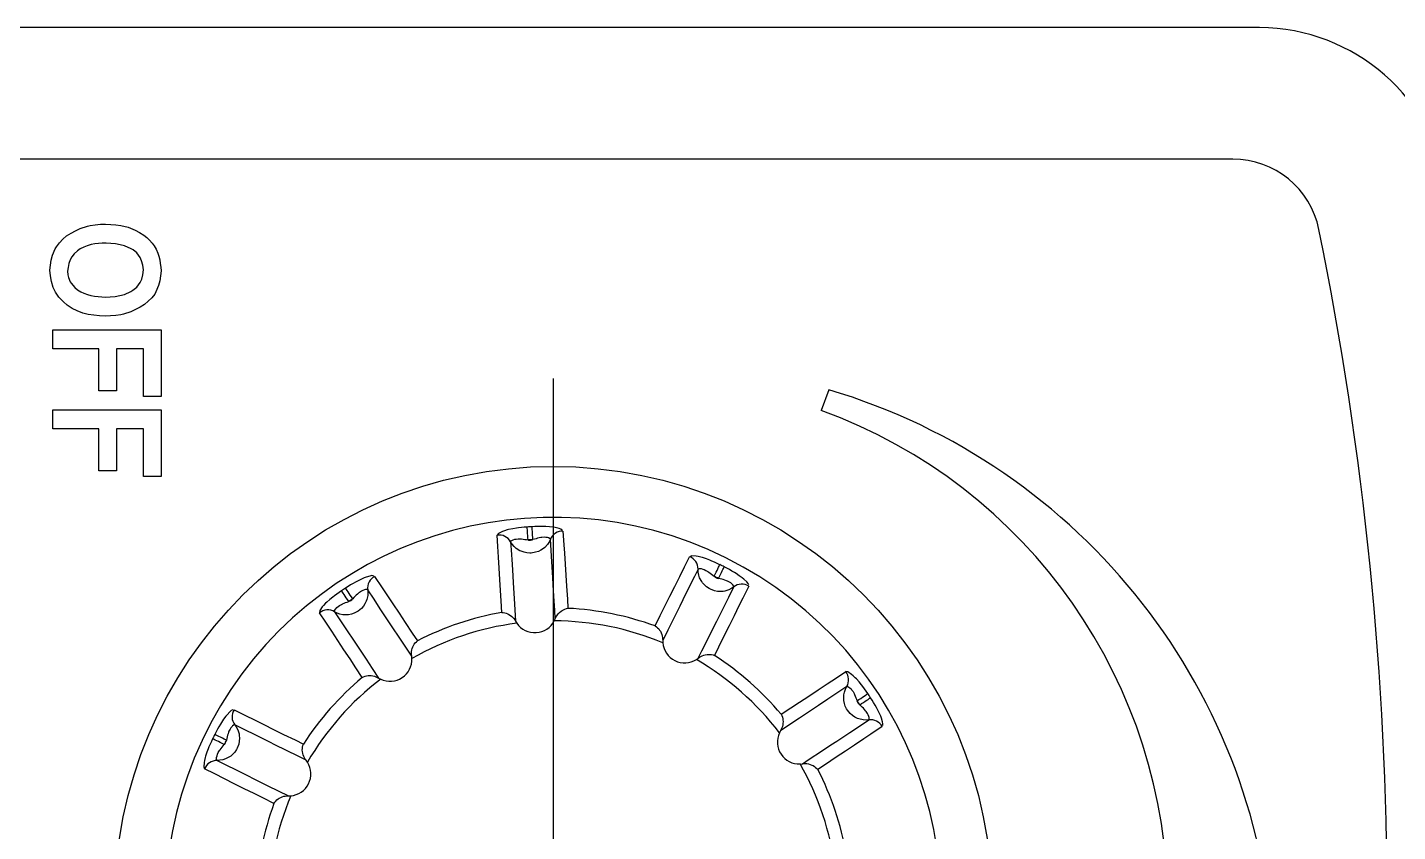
# Model space of a CAD drawing. Extents: x -48 to 334, y -80 to 81.
# Drawn here: x 245.73 to 276.94, y 63.13 to 81.45 of the extents above; entities that cross this region are included whole.
import ezdxf

# ---------------------------------------------------------------- set-up
doc = ezdxf.new("R2010")
doc.units = 0
doc.linetypes.add('CENTER', pattern=[50.8, 31.75, -6.35, 6.35, -6.35])
doc.layers.get('0').update_dxf_attribs({"linetype": 'CONTINUOUS'})
doc.layers.add('CENTER', color=1, linetype='CENTER')

msp = doc.modelspace()

# ---------------------------------------------------------------- linework, layer by layer
at = {"color": 7, "linetype": 'CONTINUOUS'}
for p, q in [((273.598, 81.452), (225.814, 81.452)), ((273.191, 78.452), (226.222, 78.452)), ((246.719, 76.767), (246.825, 76.823)), ((246.825, 76.823), (246.931, 76.873)), ((246.931, 76.873), (247.093, 76.929)), ((247.093, 76.929), (247.154, 76.942)), ((247.154, 76.942), (247.27, 76.959)), ((247.27, 76.959), (247.388, 76.968)), ((247.388, 76.968), (247.507, 76.973)), ((247.507, 76.973), (247.624, 76.967)), ((247.624, 76.967), (247.74, 76.957)), ((247.74, 76.957), (247.854, 76.942)), ((247.854, 76.942), (248.018, 76.902)), ((248.018, 76.902), (248.073, 76.882)), ((248.073, 76.882), (248.177, 76.835)), ((248.177, 76.835), (248.279, 76.78)), ((246.385, 76.459), (246.453, 76.546)), ((246.453, 76.546), (246.532, 76.628)), ((246.532, 76.628), (246.615, 76.707)), ((246.615, 76.707), (246.719, 76.767)), ((247.178, 76.505), (247.089, 76.48)), ((247.258, 76.52), (247.178, 76.505)), ((247.344, 76.53), (247.258, 76.52)), ((247.431, 76.537), (247.344, 76.53)), ((247.518, 76.541), (247.431, 76.537)), ((247.626, 76.532), (247.518, 76.541)), ((247.733, 76.52), (247.626, 76.532)), ((247.839, 76.503), (247.733, 76.52)), ((247.941, 76.476), (247.839, 76.503)), ((248.279, 76.78), (248.38, 76.722)), ((248.38, 76.722), (248.445, 76.666)), ((248.445, 76.666), (248.507, 76.608)), ((248.507, 76.608), (248.57, 76.54)), ((248.57, 76.54), (248.616, 76.477)), ((246.27, 76.153), (246.295, 76.262)), ((246.295, 76.262), (246.355, 76.411)), ((246.355, 76.411), (246.385, 76.459)), ((246.736, 76.231), (246.697, 76.162)), ((246.792, 76.299), (246.736, 76.231)), ((246.868, 76.366), (246.792, 76.299)), ((246.93, 76.408), (246.868, 76.366)), ((247.008, 76.448), (246.93, 76.408)), ((247.089, 76.48), (247.008, 76.448)), ((248.086, 76.413), (247.941, 76.476)), ((248.132, 76.385), (248.086, 76.413)), ((248.216, 76.316), (248.132, 76.385)), ((248.297, 76.212), (248.216, 76.316)), ((248.328, 76.14), (248.297, 76.212)), ((248.616, 76.477), (248.66, 76.403)), ((248.66, 76.403), (248.7, 76.312)), ((248.7, 76.312), (248.722, 76.245)), ((248.722, 76.245), (248.741, 76.162)), ((246.24, 75.924), (246.253, 76.039)), ((246.254, 75.792), (246.24, 75.924)), ((246.253, 76.039), (246.27, 76.153)), ((246.652, 75.988), (246.642, 75.9)), ((246.642, 75.9), (246.649, 75.818)), ((246.667, 76.074), (246.652, 75.988)), ((246.697, 76.162), (246.667, 76.074)), ((248.354, 76.037), (248.328, 76.14)), ((248.37, 75.93), (248.354, 76.037)), ((248.355, 75.82), (248.37, 75.93)), ((248.741, 76.162), (248.754, 76.077)), ((248.754, 76.077), (248.764, 75.992)), ((248.772, 75.906), (248.758, 75.792)), ((248.764, 75.992), (248.772, 75.906)), ((246.276, 75.662), (246.254, 75.792)), ((246.315, 75.528), (246.276, 75.662)), ((246.649, 75.818), (246.661, 75.756)), ((246.661, 75.756), (246.701, 75.661)), ((246.701, 75.661), (246.723, 75.624)), ((246.723, 75.624), (246.804, 75.531)), ((248.216, 75.535), (248.298, 75.642)), ((248.298, 75.642), (248.329, 75.715)), ((248.329, 75.715), (248.355, 75.82)), ((248.716, 75.574), (248.655, 75.427)), ((248.741, 75.681), (248.716, 75.574)), ((248.758, 75.792), (248.741, 75.681)), ((246.368, 75.42), (246.315, 75.528)), ((246.443, 75.312), (246.368, 75.42)), ((246.548, 75.2), (246.443, 75.312)), ((246.804, 75.531), (246.869, 75.478)), ((246.869, 75.478), (246.94, 75.433)), ((246.94, 75.433), (247.013, 75.398)), ((247.013, 75.398), (247.091, 75.371)), ((247.091, 75.371), (247.17, 75.35)), ((247.17, 75.35), (247.252, 75.335)), ((247.252, 75.335), (247.335, 75.323)), ((247.335, 75.323), (247.419, 75.314)), ((247.419, 75.314), (247.504, 75.307)), ((247.504, 75.307), (247.614, 75.315)), ((247.614, 75.315), (247.724, 75.327)), ((247.724, 75.327), (247.831, 75.345)), ((247.831, 75.345), (247.935, 75.372)), ((247.935, 75.372), (248.084, 75.436)), ((248.084, 75.436), (248.131, 75.465)), ((248.131, 75.465), (248.216, 75.535)), ((248.558, 75.295), (248.48, 75.215)), ((248.625, 75.38), (248.558, 75.295)), ((248.655, 75.427), (248.625, 75.38)), ((246.634, 75.128), (246.548, 75.2)), ((246.744, 75.054), (246.634, 75.128)), ((246.861, 74.994), (246.744, 75.054)), ((246.992, 74.946), (246.861, 74.994)), ((247.11, 74.917), (246.992, 74.946)), ((248.079, 74.974), (247.916, 74.919)), ((248.186, 75.024), (248.079, 74.974)), ((248.292, 75.079), (248.186, 75.024)), ((248.397, 75.138), (248.292, 75.079)), ((248.48, 75.215), (248.397, 75.138)), ((247.239, 74.896), (247.11, 74.917)), ((247.369, 74.883), (247.239, 74.896)), ((247.501, 74.874), (247.369, 74.883)), ((247.621, 74.88), (247.501, 74.874)), ((247.739, 74.889), (247.621, 74.88)), ((247.855, 74.906), (247.739, 74.889)), ((247.916, 74.919), (247.855, 74.906)), ((246.302, 74.566), (248.772, 74.566)), ((246.302, 74.134), (246.302, 74.566)), ((248.772, 74.566), (248.772, 73.045)), ((247.352, 74.134), (246.302, 74.134)), ((247.352, 73.173), (247.352, 74.134)), ((247.753, 74.134), (247.753, 73.173)), ((248.37, 74.134), (247.753, 74.134)), ((248.37, 73.045), (248.37, 74.134)), ((247.753, 73.173), (247.352, 73.173)), ((263.982, 73.198), (263.811, 72.728)), ((246.302, 72.745), (248.772, 72.745)), ((246.302, 72.312), (246.302, 72.745)), ((248.772, 73.045), (248.37, 73.045)), ((248.772, 72.745), (248.772, 71.224)), ((247.352, 72.312), (246.302, 72.312)), ((247.352, 71.352), (247.352, 72.312)), ((247.753, 72.312), (247.753, 71.352)), ((248.37, 72.312), (247.753, 72.312)), ((248.37, 71.224), (248.37, 72.312)), ((247.753, 71.352), (247.352, 71.352)), ((248.772, 71.224), (248.37, 71.224)), ((256.548, 69.971), (256.456, 69.926)), ((256.592, 69.985), (256.548, 69.971)), ((256.655, 70.004), (256.592, 69.985)), ((256.69, 70.013), (256.655, 70.004)), ((256.783, 70.033), (256.69, 70.013)), ((256.866, 70.046), (256.783, 70.033)), ((256.915, 70.052), (256.866, 70.046)), ((256.98, 70.059), (256.915, 70.052)), ((257.046, 70.065), (256.98, 70.059)), ((257.112, 70.071), (257.046, 70.065)), ((257.113, 70.056), (257.112, 70.071)), ((257.115, 70.034), (257.113, 70.056)), ((257.117, 70.004), (257.115, 70.034)), ((257.119, 69.967), (257.117, 70.004)), ((257.122, 69.925), (257.119, 69.967)), ((257.29, 70.08), (257.224, 70.078)), ((257.225, 70.063), (257.224, 70.078)), ((257.226, 70.041), (257.225, 70.063)), ((257.228, 70.011), (257.226, 70.041)), ((257.23, 69.974), (257.228, 70.011)), ((257.232, 69.932), (257.23, 69.974)), ((257.235, 69.885), (257.232, 69.932)), ((257.356, 70.082), (257.29, 70.08)), ((257.423, 70.083), (257.356, 70.082)), ((257.489, 70.083), (257.423, 70.083)), ((257.535, 70.082), (257.489, 70.083)), ((257.622, 70.077), (257.535, 70.082)), ((257.707, 70.066), (257.622, 70.077)), ((257.752, 70.058), (257.707, 70.066)), ((257.838, 70.038), (257.752, 70.058)), ((257.882, 70.024), (257.838, 70.038)), ((257.912, 70.003), (257.882, 70.024)), ((257.928, 69.979), (257.948, 69.669)), ((256.456, 69.926), (256.426, 69.885)), ((256.442, 69.63), (256.426, 69.885)), ((256.457, 69.382), (256.442, 69.63)), ((256.734, 69.736), (256.747, 69.758)), ((256.771, 69.68), (256.734, 69.736)), ((256.734, 69.736), (256.746, 69.548)), ((256.747, 69.758), (256.791, 69.781)), ((256.815, 69.627), (256.771, 69.68)), ((256.791, 69.781), (256.829, 69.791)), ((256.862, 69.584), (256.815, 69.627)), ((256.829, 69.791), (256.862, 69.798)), ((256.862, 69.798), (256.904, 69.801)), ((256.904, 69.801), (256.955, 69.801)), ((256.955, 69.801), (256.981, 69.799)), ((256.981, 69.799), (257.019, 69.795)), ((257.019, 69.795), (257.057, 69.79)), ((257.057, 69.79), (257.095, 69.784)), ((257.095, 69.784), (257.132, 69.777)), ((257.125, 69.878), (257.122, 69.925)), ((257.129, 69.828), (257.125, 69.878)), ((257.132, 69.777), (257.129, 69.828)), ((257.132, 69.777), (257.144, 69.775)), ((257.144, 69.775), (257.163, 69.773)), ((257.163, 69.773), (257.179, 69.773)), ((257.179, 69.773), (257.187, 69.773)), ((257.187, 69.773), (257.21, 69.777)), ((257.21, 69.777), (257.225, 69.78)), ((257.225, 69.78), (257.241, 69.784)), ((257.238, 69.835), (257.235, 69.885)), ((257.241, 69.784), (257.238, 69.835)), ((257.277, 69.795), (257.241, 69.784)), ((257.314, 69.806), (257.277, 69.795)), ((257.351, 69.817), (257.314, 69.806)), ((257.388, 69.825), (257.351, 69.817)), ((257.426, 69.832), (257.388, 69.825)), ((257.448, 69.835), (257.426, 69.832)), ((257.503, 69.838), (257.448, 69.835)), ((257.535, 69.836), (257.503, 69.838)), ((257.576, 69.677), (257.512, 69.607)), ((257.578, 69.83), (257.535, 69.836)), ((257.617, 69.741), (257.576, 69.677)), ((257.599, 69.825), (257.578, 69.83)), ((257.634, 69.806), (257.599, 69.825)), ((257.641, 69.792), (257.617, 69.741)), ((257.657, 69.534), (257.641, 69.792)), ((257.948, 69.669), (257.96, 69.476)), ((256.472, 69.131), (256.457, 69.382)), ((256.746, 69.548), (256.767, 69.218)), ((256.946, 69.532), (256.862, 69.584)), ((256.978, 69.518), (256.946, 69.532)), ((257.041, 69.496), (256.978, 69.518)), ((257.101, 69.484), (257.041, 69.496)), ((257.172, 69.478), (257.101, 69.484)), ((257.205, 69.479), (257.172, 69.478)), ((257.304, 69.495), (257.205, 69.479)), ((257.368, 69.517), (257.304, 69.495)), ((257.426, 69.546), (257.368, 69.517)), ((257.482, 69.583), (257.426, 69.546)), ((257.512, 69.607), (257.482, 69.583)), ((257.673, 69.275), (257.657, 69.534)), ((257.96, 69.476), (257.976, 69.225)), ((260.7, 69.167), (260.814, 69.395)), ((260.861, 69.416), (260.814, 69.395)), ((260.963, 69.409), (260.861, 69.416)), ((261.008, 69.399), (260.963, 69.409)), ((261.072, 69.384), (261.008, 69.399)), ((261.107, 69.374), (261.072, 69.384)), ((261.198, 69.345), (261.107, 69.374)), ((261.276, 69.315), (261.198, 69.345)), ((261.321, 69.296), (261.276, 69.315)), ((256.488, 68.879), (256.472, 69.131)), ((256.767, 69.218), (256.783, 68.96)), ((257.695, 68.92), (257.673, 69.275)), ((257.976, 69.225), (257.992, 68.973)), ((260.589, 68.944), (260.7, 69.167)), ((261.006, 69.112), (260.922, 68.944)), ((261.006, 69.112), (261.029, 69.125)), ((261.011, 69.045), (261.006, 69.112)), ((261.022, 68.978), (261.011, 69.045)), ((261.029, 69.125), (261.078, 69.123)), ((261.078, 69.123), (261.116, 69.113)), ((261.116, 69.113), (261.148, 69.102)), ((261.148, 69.102), (261.186, 69.084)), ((261.186, 69.084), (261.23, 69.058)), ((261.23, 69.058), (261.252, 69.044)), ((261.252, 69.044), (261.283, 69.021)), ((261.283, 69.021), (261.313, 68.998)), ((261.313, 68.998), (261.342, 68.973)), ((261.381, 69.269), (261.321, 69.296)), ((261.372, 68.949), (261.394, 68.995)), ((261.441, 69.241), (261.381, 69.269)), ((261.394, 68.995), (261.416, 69.04)), ((261.416, 69.04), (261.437, 69.082)), ((261.437, 69.082), (261.455, 69.12)), ((261.501, 69.213), (261.441, 69.241)), ((261.455, 69.12), (261.471, 69.153)), ((261.471, 69.153), (261.485, 69.18)), ((261.485, 69.18), (261.495, 69.2)), ((261.495, 69.2), (261.501, 69.213)), ((261.515, 68.991), (261.536, 69.032)), ((261.536, 69.032), (261.555, 69.07)), ((261.555, 69.07), (261.571, 69.103)), ((261.571, 69.103), (261.585, 69.13)), ((261.585, 69.13), (261.595, 69.15)), ((261.595, 69.15), (261.602, 69.163)), ((261.66, 69.132), (261.602, 69.163)), ((261.718, 69.101), (261.66, 69.132)), ((261.776, 69.069), (261.718, 69.101)), ((261.834, 69.035), (261.776, 69.069)), ((261.873, 69.011), (261.834, 69.035)), ((261.945, 68.963), (261.873, 69.011)), ((253.032, 68.716), (252.976, 68.681)), ((252.984, 68.669), (252.976, 68.681)), ((253.088, 68.751), (253.032, 68.716)), ((253.145, 68.785), (253.088, 68.751)), ((253.202, 68.818), (253.145, 68.785)), ((253.243, 68.84), (253.202, 68.818)), ((253.321, 68.879), (253.243, 68.84)), ((253.4, 68.912), (253.321, 68.879)), ((253.443, 68.928), (253.4, 68.912)), ((253.527, 68.953), (253.443, 68.928)), ((253.573, 68.964), (253.527, 68.953)), ((253.609, 68.96), (253.573, 68.964)), ((253.635, 68.947), (253.807, 68.689)), ((253.807, 68.689), (253.914, 68.528)), ((256.503, 68.628), (256.488, 68.879)), ((256.783, 68.96), (256.794, 68.798)), ((256.794, 68.798), (256.816, 68.443)), ((257.704, 68.758), (257.695, 68.92)), ((257.72, 68.499), (257.704, 68.758)), ((257.992, 68.973), (258.008, 68.722)), ((258.008, 68.722), (258.027, 68.43)), ((260.364, 68.494), (260.477, 68.719)), ((260.477, 68.719), (260.589, 68.944)), ((260.922, 68.944), (260.776, 68.648)), ((261.041, 68.917), (261.022, 68.978)), ((261.088, 68.83), (261.041, 68.917)), ((261.108, 68.802), (261.088, 68.83)), ((261.152, 68.751), (261.108, 68.802)), ((261.198, 68.71), (261.152, 68.751)), ((261.257, 68.67), (261.198, 68.71)), ((261.342, 68.973), (261.372, 68.949)), ((261.372, 68.949), (261.381, 68.941)), ((261.381, 68.941), (261.397, 68.93)), ((261.397, 68.93), (261.41, 68.922)), ((261.41, 68.922), (261.417, 68.918)), ((261.417, 68.918), (261.439, 68.909)), ((261.439, 68.909), (261.454, 68.905)), ((261.454, 68.905), (261.469, 68.9)), ((261.469, 68.9), (261.492, 68.946)), ((261.507, 68.892), (261.469, 68.9)), ((261.492, 68.946), (261.515, 68.991)), ((261.544, 68.883), (261.507, 68.892)), ((261.581, 68.874), (261.544, 68.883)), ((261.618, 68.862), (261.581, 68.874)), ((261.654, 68.849), (261.618, 68.862)), ((261.674, 68.841), (261.654, 68.849)), ((261.723, 68.816), (261.674, 68.841)), ((261.704, 68.475), (261.82, 68.707)), ((261.75, 68.799), (261.723, 68.816)), ((261.784, 68.772), (261.75, 68.799)), ((261.82, 68.707), (261.774, 68.675)), ((261.8, 68.757), (261.784, 68.772)), ((261.821, 68.723), (261.8, 68.757)), ((262.014, 68.912), (261.945, 68.963)), ((262.048, 68.882), (262.014, 68.912)), ((262.162, 68.726), (262.024, 68.448)), ((262.113, 68.822), (262.048, 68.882)), ((262.145, 68.787), (262.113, 68.822)), ((262.16, 68.754), (262.145, 68.787)), ((252.616, 68.422), (252.545, 68.358)), ((252.681, 68.475), (252.616, 68.422)), ((252.721, 68.504), (252.681, 68.475)), ((252.774, 68.543), (252.721, 68.504)), ((252.828, 68.581), (252.774, 68.543)), ((252.882, 68.619), (252.828, 68.581)), ((252.89, 68.607), (252.882, 68.619)), ((252.903, 68.588), (252.89, 68.607)), ((252.92, 68.563), (252.903, 68.588)), ((252.94, 68.533), (252.92, 68.563)), ((252.964, 68.497), (252.94, 68.533)), ((252.99, 68.459), (252.964, 68.497)), ((252.996, 68.65), (252.984, 68.669)), ((253.018, 68.417), (252.99, 68.459)), ((253.013, 68.625), (252.996, 68.65)), ((253.011, 68.362), (253.047, 68.375)), ((253.033, 68.594), (253.013, 68.625)), ((253.047, 68.375), (253.018, 68.417)), ((253.056, 68.559), (253.033, 68.594)), ((253.047, 68.375), (253.058, 68.379)), ((253.082, 68.519), (253.056, 68.559)), ((253.058, 68.379), (253.076, 68.387)), ((253.076, 68.387), (253.089, 68.394)), ((253.109, 68.478), (253.082, 68.519)), ((253.089, 68.394), (253.096, 68.399)), ((253.096, 68.399), (253.114, 68.413)), ((253.137, 68.435), (253.109, 68.478)), ((253.114, 68.413), (253.126, 68.424)), ((253.126, 68.424), (253.137, 68.435)), ((253.163, 68.463), (253.137, 68.435)), ((253.189, 68.491), (253.163, 68.463)), ((253.216, 68.518), (253.189, 68.491)), ((253.244, 68.544), (253.216, 68.518)), ((253.274, 68.569), (253.244, 68.544)), ((253.291, 68.582), (253.274, 68.569)), ((253.337, 68.613), (253.291, 68.582)), ((253.366, 68.627), (253.337, 68.613)), ((253.406, 68.643), (253.366, 68.627)), ((253.427, 68.649), (253.406, 68.643)), ((253.447, 68.381), (253.417, 68.321)), ((253.467, 68.651), (253.427, 68.649)), ((253.46, 68.417), (253.447, 68.381)), ((253.481, 68.51), (253.46, 68.417)), ((253.48, 68.642), (253.485, 68.586)), ((253.623, 68.426), (253.48, 68.642)), ((253.485, 68.586), (253.481, 68.51)), ((253.766, 68.21), (253.623, 68.426)), ((253.914, 68.528), (254.053, 68.318)), ((256.517, 68.388), (256.503, 68.628)), ((256.533, 68.125), (256.517, 68.388)), ((256.816, 68.443), (256.833, 68.184)), ((257.74, 68.169), (257.72, 68.499)), ((258.027, 68.43), (258.041, 68.219)), ((260.252, 68.268), (260.364, 68.494)), ((260.661, 68.416), (260.589, 68.27)), ((260.776, 68.648), (260.661, 68.416)), ((261.286, 68.655), (261.257, 68.67)), ((261.379, 68.619), (261.286, 68.655)), ((261.446, 68.606), (261.379, 68.619)), ((261.511, 68.601), (261.446, 68.606)), ((261.577, 68.605), (261.511, 68.601)), ((261.615, 68.612), (261.577, 68.605)), ((261.589, 68.244), (261.704, 68.475)), ((261.706, 68.64), (261.615, 68.612)), ((261.774, 68.675), (261.706, 68.64)), ((262.024, 68.448), (261.938, 68.274)), ((252.387, 68.166), (252.381, 68.115)), ((252.522, 67.902), (252.381, 68.115)), ((252.443, 68.251), (252.387, 68.166)), ((252.475, 68.285), (252.443, 68.251)), ((252.52, 68.333), (252.475, 68.285)), ((252.545, 68.358), (252.52, 68.333)), ((252.722, 68.166), (252.749, 68.207)), ((252.722, 68.14), (252.722, 68.166)), ((252.782, 68.111), (252.722, 68.14)), ((252.722, 68.14), (252.827, 67.983)), ((252.749, 68.207), (252.777, 68.235)), ((252.777, 68.235), (252.802, 68.257)), ((252.847, 68.086), (252.782, 68.111)), ((252.802, 68.257), (252.837, 68.282)), ((252.837, 68.282), (252.881, 68.307)), ((252.909, 68.073), (252.847, 68.086)), ((252.881, 68.307), (252.904, 68.318)), ((252.904, 68.318), (252.939, 68.334)), ((253.007, 68.069), (252.909, 68.073)), ((252.939, 68.334), (252.975, 68.348)), ((252.975, 68.348), (253.011, 68.362)), ((253.042, 68.073), (253.007, 68.069)), ((253.108, 68.086), (253.042, 68.073)), ((253.167, 68.105), (253.108, 68.086)), ((253.23, 68.136), (253.167, 68.105)), ((253.259, 68.154), (253.23, 68.136)), ((253.336, 68.216), (253.259, 68.154)), ((253.381, 68.268), (253.336, 68.216)), ((253.417, 68.321), (253.381, 68.268)), ((253.962, 67.914), (253.766, 68.21)), ((254.053, 68.318), (254.193, 68.109)), ((254.193, 68.109), (254.333, 67.899)), ((256.533, 68.125), (256.567, 68.123)), ((256.567, 68.123), (256.603, 68.116)), ((256.603, 68.116), (256.637, 68.106)), ((256.637, 68.106), (256.671, 68.093)), ((256.671, 68.093), (256.697, 68.08)), ((256.697, 68.08), (256.733, 68.057)), ((256.733, 68.057), (256.761, 68.036)), ((256.833, 68.184), (256.849, 67.926)), ((257.752, 67.982), (257.74, 68.169)), ((257.784, 68.045), (257.801, 68.071)), ((257.801, 68.071), (257.826, 68.102)), ((257.826, 68.102), (257.851, 68.127)), ((257.851, 68.127), (257.884, 68.154)), ((257.884, 68.154), (257.908, 68.17)), ((257.908, 68.17), (257.939, 68.187)), ((257.939, 68.187), (257.972, 68.201)), ((257.972, 68.201), (258.007, 68.213)), ((258.007, 68.213), (258.041, 68.219)), ((260.144, 68.053), (260.252, 68.268)), ((260.589, 68.27), (260.431, 67.951)), ((261.43, 67.925), (261.589, 68.244)), ((261.938, 68.274), (261.826, 68.048)), ((252.659, 67.695), (252.522, 67.902)), ((252.827, 67.983), (253.009, 67.708)), ((254.052, 67.778), (253.962, 67.914)), ((254.195, 67.562), (254.052, 67.778)), ((254.333, 67.899), (254.495, 67.655)), ((256.761, 68.036), (256.789, 68.008)), ((256.789, 68.008), (256.809, 67.984)), ((256.809, 67.984), (256.83, 67.955)), ((256.83, 67.955), (256.849, 67.926)), ((256.849, 67.926), (256.877, 67.88)), ((257.729, 67.933), (257.752, 67.982)), ((257.752, 67.982), (257.767, 68.014)), ((257.767, 68.014), (257.784, 68.045)), ((260.027, 67.818), (260.144, 68.053)), ((260.027, 67.818), (260.055, 67.799)), ((260.055, 67.799), (260.083, 67.775)), ((260.083, 67.775), (260.108, 67.749)), ((260.108, 67.749), (260.13, 67.721)), ((260.431, 67.951), (260.316, 67.719)), ((261.242, 67.548), (261.358, 67.78)), ((261.358, 67.78), (261.43, 67.925)), ((261.714, 67.823), (261.603, 67.597)), ((261.826, 68.048), (261.714, 67.823)), ((252.798, 67.485), (252.659, 67.695)), ((252.937, 67.275), (252.798, 67.485)), ((253.009, 67.708), (253.153, 67.492)), ((253.153, 67.492), (253.243, 67.357)), ((254.377, 67.286), (254.195, 67.562)), ((254.495, 67.655), (254.612, 67.48)), ((254.562, 67.43), (254.587, 67.457)), ((254.587, 67.457), (254.612, 67.48)), ((260.13, 67.721), (260.146, 67.697)), ((260.146, 67.697), (260.166, 67.659)), ((260.166, 67.659), (260.179, 67.626)), ((260.179, 67.626), (260.19, 67.588)), ((260.19, 67.588), (260.195, 67.558)), ((260.195, 67.558), (260.199, 67.522)), ((260.199, 67.522), (260.201, 67.487)), ((260.316, 67.719), (260.201, 67.487)), ((260.201, 67.487), (260.202, 67.433)), ((261.094, 67.252), (261.242, 67.548)), ((261.603, 67.597), (261.473, 67.334)), ((253.076, 67.065), (252.937, 67.275)), ((253.243, 67.357), (253.44, 67.061)), ((254.481, 67.13), (254.377, 67.286)), ((254.477, 67.201), (254.479, 67.232)), ((254.478, 67.165), (254.477, 67.201)), ((254.481, 67.13), (254.478, 67.165)), ((254.479, 67.232), (254.485, 67.271)), ((254.486, 67.076), (254.481, 67.13)), ((254.485, 67.271), (254.494, 67.305)), ((254.494, 67.305), (254.509, 67.345)), ((254.509, 67.345), (254.522, 67.371)), ((254.522, 67.371), (254.541, 67.401)), ((254.541, 67.401), (254.562, 67.43)), ((261.011, 67.084), (261.094, 67.252)), ((261.04, 67.104), (261.07, 67.123)), ((261.07, 67.123), (261.098, 67.137)), ((261.098, 67.137), (261.135, 67.151)), ((261.135, 67.151), (261.169, 67.16)), ((261.169, 67.16), (261.211, 67.167)), ((261.211, 67.167), (261.24, 67.169)), ((261.24, 67.169), (261.276, 67.168)), ((261.276, 67.168), (261.311, 67.164)), ((261.311, 67.164), (261.347, 67.156)), ((261.347, 67.156), (261.379, 67.145)), ((261.473, 67.334), (261.379, 67.145)), ((253.209, 66.864), (253.076, 67.065)), ((253.354, 66.644), (253.209, 66.864)), ((253.44, 67.061), (253.584, 66.846)), ((253.584, 66.846), (253.727, 66.63)), ((260.967, 67.053), (261.011, 67.084)), ((261.011, 67.084), (261.04, 67.104)), ((253.354, 66.644), (253.384, 66.659)), ((253.384, 66.659), (253.419, 66.672)), ((253.419, 66.672), (253.454, 66.68)), ((253.454, 66.68), (253.489, 66.685)), ((253.489, 66.685), (253.518, 66.687)), ((253.518, 66.687), (253.56, 66.686)), ((253.56, 66.686), (253.596, 66.681)), ((253.596, 66.681), (253.634, 66.671)), ((253.634, 66.671), (253.663, 66.661)), ((253.663, 66.661), (253.696, 66.646)), ((253.696, 66.646), (253.727, 66.63)), ((253.727, 66.63), (253.774, 66.604)), ((263.739, 66.36), (263.949, 66.499)), ((263.949, 66.499), (264.157, 66.636)), ((264.157, 66.636), (264.37, 66.777)), ((264.42, 66.772), (264.37, 66.777)), ((264.505, 66.715), (264.42, 66.772)), ((264.539, 66.684), (264.505, 66.715)), ((264.587, 66.638), (264.539, 66.684)), ((264.612, 66.613), (264.587, 66.638)), ((264.676, 66.542), (264.612, 66.613)), ((264.729, 66.477), (264.676, 66.542)), ((263.319, 66.082), (263.529, 66.221)), ((263.529, 66.221), (263.739, 66.36)), ((264.237, 66.332), (263.962, 66.149)), ((264.394, 66.436), (264.237, 66.332)), ((264.324, 66.151), (264.327, 66.249)), ((264.327, 66.249), (264.34, 66.312)), ((264.34, 66.312), (264.365, 66.376)), ((264.365, 66.376), (264.394, 66.436)), ((264.394, 66.436), (264.42, 66.436)), ((264.42, 66.436), (264.462, 66.409)), ((264.462, 66.409), (264.49, 66.381)), ((264.49, 66.381), (264.512, 66.356)), ((264.512, 66.356), (264.536, 66.321)), ((264.536, 66.321), (264.561, 66.277)), ((264.561, 66.277), (264.572, 66.254)), ((264.572, 66.254), (264.588, 66.219)), ((264.588, 66.219), (264.602, 66.183)), ((264.602, 66.183), (264.616, 66.148)), ((264.713, 66.168), (264.752, 66.194)), ((264.758, 66.438), (264.729, 66.477)), ((264.752, 66.194), (264.787, 66.218)), ((264.797, 66.384), (264.758, 66.438)), ((264.787, 66.218), (264.817, 66.239)), ((264.835, 66.33), (264.797, 66.384)), ((264.817, 66.239), (264.842, 66.255)), ((264.873, 66.276), (264.835, 66.33)), ((264.842, 66.255), (264.861, 66.268)), ((264.861, 66.268), (264.873, 66.276)), ((264.923, 66.174), (264.935, 66.182)), ((264.971, 66.126), (264.935, 66.182)), ((250.371, 65.891), (250.337, 65.859)), ((250.404, 65.906), (250.371, 65.891)), ((250.433, 65.907), (250.711, 65.77)), ((262.899, 65.805), (263.118, 65.95)), ((263.118, 65.95), (263.319, 66.082)), ((263.611, 65.915), (263.315, 65.718)), ((263.747, 66.005), (263.611, 65.915)), ((263.962, 66.149), (263.747, 66.005)), ((264.327, 66.116), (264.324, 66.151)), ((264.34, 66.051), (264.327, 66.116)), ((264.359, 65.992), (264.34, 66.051)), ((264.39, 65.928), (264.359, 65.992)), ((264.408, 65.9), (264.39, 65.928)), ((264.471, 65.822), (264.408, 65.9)), ((264.616, 66.148), (264.629, 66.112)), ((264.629, 66.112), (264.672, 66.14)), ((264.629, 66.112), (264.633, 66.1)), ((264.633, 66.1), (264.641, 66.083)), ((264.641, 66.083), (264.649, 66.069)), ((264.649, 66.069), (264.653, 66.062)), ((264.653, 66.062), (264.667, 66.044)), ((264.667, 66.044), (264.678, 66.032)), ((264.672, 66.14), (264.713, 66.168)), ((264.678, 66.032), (264.689, 66.021)), ((264.689, 66.021), (264.732, 66.049)), ((264.717, 65.995), (264.689, 66.021)), ((264.745, 65.969), (264.717, 65.995)), ((264.732, 66.049), (264.774, 66.076)), ((264.773, 65.942), (264.745, 65.969)), ((264.799, 65.914), (264.773, 65.942)), ((264.774, 66.076), (264.813, 66.102)), ((264.823, 65.885), (264.799, 65.914)), ((264.813, 66.102), (264.848, 66.125)), ((264.837, 65.867), (264.823, 65.885)), ((264.848, 66.125), (264.879, 66.145)), ((264.879, 66.145), (264.904, 66.162)), ((264.904, 66.162), (264.923, 66.174)), ((265.005, 66.07), (264.971, 66.126)), ((265.039, 66.013), (265.005, 66.07)), ((265.072, 65.956), (265.039, 66.013)), ((265.094, 65.915), (265.072, 65.956)), ((265.133, 65.837), (265.094, 65.915)), ((250.123, 65.579), (250.089, 65.522)), ((250.147, 65.619), (250.123, 65.579)), ((250.195, 65.691), (250.147, 65.619)), ((250.247, 65.76), (250.195, 65.691)), ((250.276, 65.794), (250.247, 65.76)), ((250.337, 65.859), (250.276, 65.794)), ((250.435, 65.567), (250.402, 65.545)), ((250.451, 65.566), (250.483, 65.52)), ((250.683, 65.45), (250.451, 65.566)), ((250.711, 65.77), (250.884, 65.684)), ((250.884, 65.684), (251.11, 65.572)), ((251.11, 65.572), (251.336, 65.46)), ((263.1, 65.575), (262.884, 65.431)), ((262.899, 65.805), (262.914, 65.774)), ((262.914, 65.774), (262.926, 65.739)), ((262.926, 65.739), (262.934, 65.705)), ((262.935, 65.563), (262.926, 65.524)), ((262.934, 65.705), (262.939, 65.669)), ((262.94, 65.598), (262.935, 65.563)), ((262.939, 65.669), (262.941, 65.64)), ((262.941, 65.64), (262.94, 65.598)), ((263.315, 65.718), (263.1, 65.575)), ((264.522, 65.777), (264.471, 65.822)), ((264.576, 65.741), (264.522, 65.777)), ((264.635, 65.712), (264.576, 65.741)), ((264.672, 65.698), (264.635, 65.712)), ((264.764, 65.677), (264.672, 65.698)), ((264.68, 65.535), (264.896, 65.678)), ((264.84, 65.673), (264.764, 65.677)), ((264.867, 65.821), (264.837, 65.867)), ((264.896, 65.678), (264.84, 65.673)), ((264.882, 65.793), (264.867, 65.821)), ((264.897, 65.752), (264.882, 65.793)), ((264.904, 65.731), (264.897, 65.752)), ((264.905, 65.691), (264.904, 65.731)), ((265.167, 65.759), (265.133, 65.837)), ((265.182, 65.716), (265.167, 65.759)), ((265.208, 65.631), (265.182, 65.716)), ((265.218, 65.585), (265.208, 65.631)), ((265.215, 65.549), (265.218, 65.585)), ((249.945, 65.247), (249.917, 65.187)), ((249.958, 65.24), (249.945, 65.247)), ((250.026, 65.406), (249.995, 65.347)), ((250.008, 65.341), (249.995, 65.347)), ((250.028, 65.331), (250.008, 65.341)), ((250.057, 65.464), (250.026, 65.406)), ((250.055, 65.317), (250.028, 65.331)), ((250.088, 65.301), (250.055, 65.317)), ((250.089, 65.522), (250.057, 65.464)), ((250.126, 65.281), (250.088, 65.301)), ((250.168, 65.26), (250.126, 65.281)), ((250.212, 65.238), (250.168, 65.26)), ((250.266, 65.252), (250.258, 65.215)), ((250.275, 65.29), (250.266, 65.252)), ((250.285, 65.327), (250.275, 65.29)), ((250.296, 65.363), (250.285, 65.327)), ((250.309, 65.399), (250.296, 65.363)), ((250.317, 65.419), (250.309, 65.399)), ((250.342, 65.469), (250.317, 65.419)), ((250.359, 65.496), (250.342, 65.469)), ((250.387, 65.53), (250.359, 65.496)), ((250.402, 65.545), (250.387, 65.53)), ((250.483, 65.52), (250.519, 65.452)), ((250.519, 65.452), (250.547, 65.361)), ((250.547, 65.361), (250.553, 65.323)), ((250.553, 65.323), (250.557, 65.257)), ((250.557, 65.257), (250.553, 65.192)), ((250.915, 65.335), (250.683, 65.45)), ((251.233, 65.176), (250.915, 65.335)), ((251.336, 65.46), (251.561, 65.348)), ((251.561, 65.348), (251.824, 65.219)), ((262.884, 65.431), (262.859, 65.384)), ((262.9, 65.463), (262.884, 65.431)), ((262.915, 65.495), (262.9, 65.463)), ((262.926, 65.524), (262.915, 65.495)), ((264.168, 65.196), (264.464, 65.392)), ((264.464, 65.392), (264.68, 65.535)), ((264.943, 65.352), (264.782, 65.244)), ((265.201, 65.524), (264.943, 65.352)), ((249.813, 64.943), (249.784, 64.853)), ((249.843, 65.021), (249.813, 64.943)), ((249.862, 65.066), (249.843, 65.021)), ((249.889, 65.127), (249.862, 65.066)), ((249.917, 65.187), (249.889, 65.127)), ((249.978, 65.23), (249.958, 65.24)), ((250.005, 65.217), (249.978, 65.23)), ((250.039, 65.201), (250.005, 65.217)), ((250.077, 65.182), (250.039, 65.201)), ((250.074, 64.932), (250.1, 64.976)), ((250.119, 65.162), (250.077, 65.182)), ((250.1, 64.976), (250.115, 64.997)), ((250.115, 64.997), (250.137, 65.028)), ((250.163, 65.14), (250.119, 65.162)), ((250.137, 65.028), (250.161, 65.059)), ((250.161, 65.059), (250.185, 65.088)), ((250.21, 65.117), (250.163, 65.14)), ((250.185, 65.088), (250.21, 65.117)), ((250.21, 65.117), (250.217, 65.127)), ((250.258, 65.215), (250.212, 65.238)), ((250.217, 65.127), (250.229, 65.142)), ((250.229, 65.142), (250.237, 65.156)), ((250.237, 65.156), (250.24, 65.163)), ((250.24, 65.163), (250.249, 65.185)), ((250.249, 65.185), (250.254, 65.2)), ((250.254, 65.2), (250.258, 65.215)), ((250.448, 64.944), (250.407, 64.898)), ((250.488, 65.002), (250.448, 64.944)), ((250.504, 65.032), (250.488, 65.002)), ((250.539, 65.125), (250.504, 65.032)), ((250.553, 65.192), (250.539, 65.125)), ((251.378, 65.103), (251.233, 65.176)), ((251.61, 64.988), (251.378, 65.103)), ((251.906, 64.84), (251.61, 64.988)), ((251.824, 65.219), (252.013, 65.125)), ((251.989, 64.986), (251.99, 65.022)), ((251.991, 64.957), (251.989, 64.986)), ((251.99, 65.022), (251.994, 65.057)), ((251.998, 64.915), (251.991, 64.957)), ((251.994, 65.057), (252.002, 65.093)), ((252.002, 65.093), (252.013, 65.125)), ((263.54, 64.781), (263.816, 64.964)), ((263.816, 64.964), (264.032, 65.106)), ((264.032, 65.106), (264.168, 65.196)), ((264.363, 64.965), (264.153, 64.825)), ((264.572, 65.105), (264.363, 64.965)), ((264.782, 65.244), (264.572, 65.105)), ((249.749, 64.708), (249.742, 64.607)), ((249.759, 64.754), (249.749, 64.708)), ((249.774, 64.818), (249.759, 64.754)), ((249.784, 64.853), (249.774, 64.818)), ((250.033, 64.774), (250.036, 64.824)), ((250.046, 64.752), (250.033, 64.774)), ((250.036, 64.824), (250.046, 64.862)), ((250.046, 64.862), (250.057, 64.893)), ((250.113, 64.757), (250.046, 64.752)), ((250.046, 64.752), (250.215, 64.668)), ((250.057, 64.893), (250.074, 64.932)), ((250.181, 64.768), (250.113, 64.757)), ((250.241, 64.787), (250.181, 64.768)), ((250.215, 64.668), (250.511, 64.522)), ((250.328, 64.833), (250.241, 64.787)), ((250.357, 64.854), (250.328, 64.833)), ((250.407, 64.898), (250.357, 64.854)), ((252.074, 64.756), (251.906, 64.84)), ((252.007, 64.881), (251.998, 64.915)), ((252.021, 64.844), (252.007, 64.881)), ((252.035, 64.816), (252.021, 64.844)), ((252.054, 64.786), (252.035, 64.816)), ((252.074, 64.756), (252.054, 64.786)), ((252.105, 64.713), (252.074, 64.756)), ((263.331, 64.672), (263.384, 64.678)), ((263.384, 64.678), (263.54, 64.781)), ((263.384, 64.678), (263.42, 64.68)), ((263.42, 64.68), (263.455, 64.681)), ((263.455, 64.681), (263.486, 64.68)), ((263.486, 64.68), (263.525, 64.674)), ((263.525, 64.674), (263.56, 64.664)), ((263.56, 64.664), (263.599, 64.649)), ((263.599, 64.649), (263.625, 64.636)), ((263.625, 64.636), (263.656, 64.618)), ((263.909, 64.663), (263.734, 64.546)), ((264.153, 64.825), (263.909, 64.663)), ((249.742, 64.607), (249.763, 64.56)), ((249.992, 64.446), (249.763, 64.56)), ((250.214, 64.335), (249.992, 64.446)), ((250.439, 64.223), (250.214, 64.335)), ((250.511, 64.522), (250.743, 64.407)), ((250.743, 64.407), (250.888, 64.334)), ((250.888, 64.334), (251.207, 64.177)), ((263.656, 64.618), (263.684, 64.596)), ((263.684, 64.596), (263.712, 64.572)), ((263.712, 64.572), (263.734, 64.546)), ((250.665, 64.11), (250.439, 64.223)), ((250.89, 63.998), (250.665, 64.11)), ((251.105, 63.89), (250.89, 63.998)), ((251.207, 64.177), (251.439, 64.062)), ((251.439, 64.062), (251.671, 63.947)), ((251.341, 63.773), (251.105, 63.89)), ((251.341, 63.773), (251.36, 63.801)), ((251.36, 63.801), (251.384, 63.829)), ((251.384, 63.829), (251.409, 63.853)), ((251.409, 63.853), (251.437, 63.875)), ((251.437, 63.875), (251.462, 63.891)), ((251.462, 63.891), (251.499, 63.911)), ((251.499, 63.911), (251.532, 63.925)), ((251.532, 63.925), (251.57, 63.936)), ((251.57, 63.936), (251.601, 63.941)), ((251.601, 63.941), (251.636, 63.945)), ((251.636, 63.945), (251.671, 63.947)), ((251.671, 63.947), (251.725, 63.948))]:
    msp.add_line(p, q, dxfattribs=at)
msp.add_circle((257.706, 61.452), 10, dxfattribs=at)
for centre, radius, start, end in [((273.752, 77.046), 4.409, 10.9042, 92.0035), ((273.191, 76.452), 2, 11.5369, 90), ((199.706, 61.452), 77, 348.46304, 11.53696), ((259.955, 59.601), 14.181, 291.6153, 73.5033), ((259.706, 61.452), 12, 290, 70), ((257.706, 61.452), 8.84, 246.8136, 240.3288), ((257.711, 61.375), 8.717, 93.2009, 93.9408), ((257.92, 69.678), 0.301, 88.4359, 157.7184), ((256.472, 69.588), 0.301, 29.4241, 98.7067), ((257.707, 61.438), 8.359, 93.2, 93.9453), ((260.705, 69.115), 0.301, 359.4241, 68.7067), ((257.672, 61.383), 8.717, 63.2009, 63.9408), ((257.749, 61.387), 8.717, 123.2008, 123.9408), ((253.778, 68.683), 0.301, 118.4359, 187.7184), ((257.7, 61.439), 8.359, 63.2, 63.9453), ((262.004, 68.469), 0.301, 58.4359, 127.7184), ((257.714, 61.44), 8.359, 123.1999, 123.9452), ((252.569, 67.881), 0.301, 59.424, 128.7066), ((257.706, 61.452), 6.775, 99.9708, 117.1717), ((257.706, 61.452), 6.775, 69.9708, 87.1716), ((257.706, 61.452), 6.481, 97.3478, 119.7947), ((257.287, 68.166), 0.5, 214.9471, 332.1952), ((257.706, 61.452), 6.481, 67.3477, 89.7947), ((260.701, 67.476), 0.5, 184.9471, 302.1951), ((257.706, 61.452), 6.775, 39.9706, 57.1718), ((253.986, 67.057), 0.5, 244.947, 2.1951), ((257.706, 61.452), 6.481, 37.3477, 59.7947), ((257.706, 61.452), 6.775, 129.9708, 147.1716), ((257.706, 61.452), 6.481, 127.3478, 149.7946), ((264.135, 66.589), 0.301, 329.4241, 38.7067), ((257.642, 61.409), 8.717, 33.2009, 33.9408), ((250.689, 65.75), 0.301, 148.4359, 217.7184), ((257.695, 61.444), 8.359, 33.1999, 33.9453), ((264.937, 65.38), 0.301, 28.4359, 97.7184), ((257.776, 61.417), 8.717, 153.2008, 153.9408), ((263.312, 65.172), 0.5, 154.9471, 272.1951), ((257.719, 61.446), 8.359, 153.1999, 153.9453), ((250.043, 64.451), 0.301, 89.424, 158.7066), ((251.682, 64.446), 0.5, 274.947, 32.1951), ((257.706, 61.452), 6.481, 7.3478, 29.7946), ((257.706, 61.452), 6.776, 9.971, 27.1714), ((257.706, 61.452), 6.775, 159.9706, 177.1718), ((257.706, 61.452), 6.481, 157.3477, 179.7946)]:
    msp.add_arc(centre, radius, start, end, dxfattribs=at)
at = {"layer": 'CENTER', "color": 1, "linetype": 'CENTER'}
msp.add_line((257.706, 73.452), (257.706, 49.452), dxfattribs=at)

doc.saveas('drawing.dxf')
